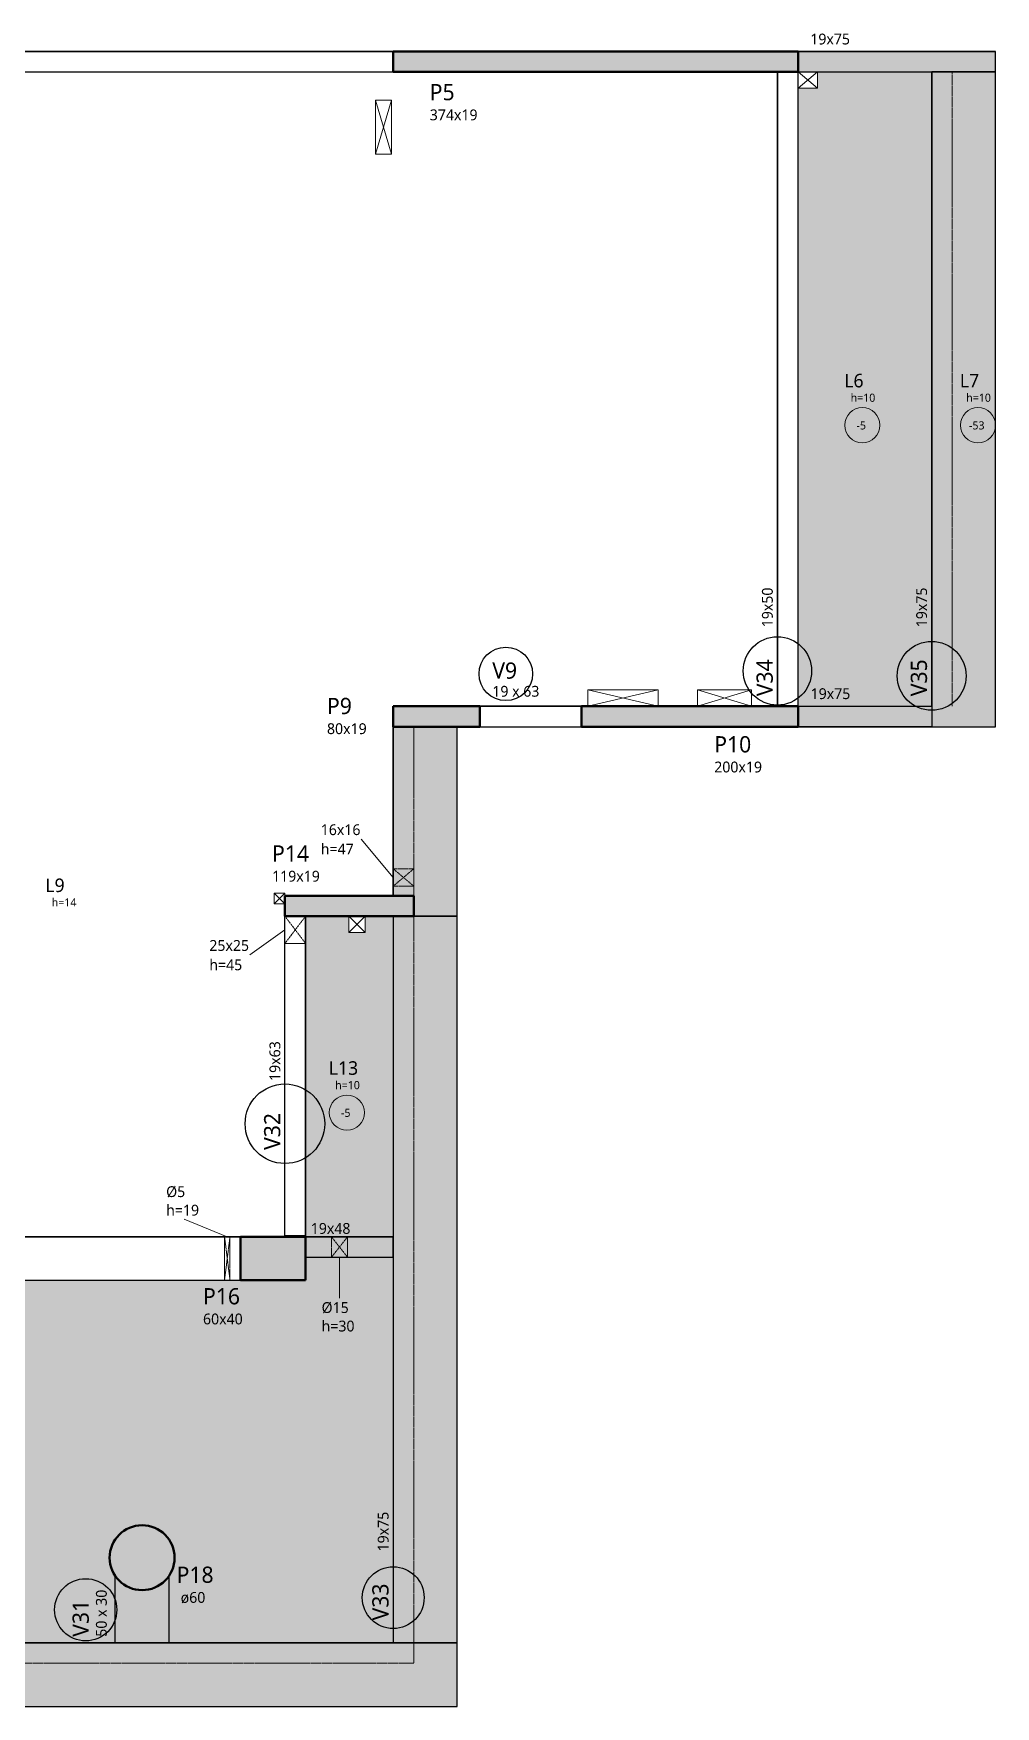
# Model space of a CAD drawing. Extents: x -20676 to 4767, y -817 to 13976.
# Drawn here: x -17384 to -16495, y 12134 to 13680 of the extents above; entities that cross this region are included whole.
import ezdxf

# ---------------------------------------------------------------- set-up
doc = ezdxf.new("R2010")
doc.units = 0
doc.linetypes.add('Aligning Line', pattern=[0.635, 0.3175, -0.3175])
doc.linetypes.add('Traço', pattern=[0.635, 0.3175, -0.3175])
doc.layers.get('0').update_dxf_attribs({"lineweight": 13})
doc.layers.add('A-DETL', color=7, linetype='Continuous', lineweight=18, true_color=0x00a600)
for name, color, linetype, lineweight in [('A-FLOR', 7, 'Continuous', 18), ('A-FLOR-IDEN', 7, 'Continuous', 9), ('A-GENM', 7, 'Continuous', 18), ('A-GENM-HDLN', 7, 'Traço', 18), ('A-GENM-IDEN', 7, 'Continuous', 9), ('S-BEAM', 7, 'Continuous', 18), ('S-BEAM-IDEN', 7, 'Continuous', 9), ('S-COLS', 7, 'Continuous', 18), ('S-COLS-IDEN', 7, 'Continuous', 9)]:
    doc.layers.add(name, color=color, linetype=linetype, lineweight=lineweight)
doc.layers.add('Painéis', color=200, linetype='Continuous')
doc.styles.add('Gadugi', font='gadugi.ttf', dxfattribs={"height": 15})
doc.styles.add('Gadugi_1', font='gadugi.ttf', dxfattribs={"height": 10})
doc.styles.add('Gadugi_2', font='gadugi.ttf', dxfattribs={"height": 22.5})
doc.styles.add('Gadugi_3', font='gadugi.ttf', dxfattribs={"height": 0.2})

# ---------------------------------------------------------------- blocks, each defined once
blk = doc.blocks.new('PED_FURO_RETANGULAR_R04_2020 _INSTÂNCIA_ - FURO RET-V1-PL100 - FORMA DO PAVIMENTO TIPO')
at = {"layer": 'A-GENM-HDLN'}
for p, q in [((-8, 9.5), (8, -9.5)), ((-8, -9.5), (8, 9.5)), ((-8, -9.5), (-8, 9.5)), ((8, 9.5), (8, -9.5)), ((8, -9.5), (-8, -9.5))]:
    blk.add_line(p, q, dxfattribs=at)
blk = doc.blocks.new('PED_FURO_RETANGULAR_R04_2020 _INSTÂNCIA_ - FURO RET-3755454-PL100 - FORMA DO PAVIMENTO TIPO')
at = {"layer": 'A-GENM-HDLN'}
for p, q in [((-12.5, 9.5), (12.5, -9.5)), ((-12.5, -9.5), (12.5, 9.5)), ((-12.5, -9.5), (-12.5, 9.5))]:
    blk.add_line(p, q, dxfattribs=at)
blk = doc.blocks.new('PED_FURO_CIRCULAR_R04_2020 _INSTÂNCIA_ - FURO CIRC-3757155-PL100 - FORMA DO PAVIMENTO TIPO')
at = {"layer": 'A-GENM-HDLN'}
for p, q in [((7.5, -9.5), (-7.5, 9.5)), ((-7.5, -9.5), (7.5, 9.5)), ((-7.5, -9.5), (-7.5, 9.5)), ((7.5, 9.5), (7.5, -9.5))]:
    blk.add_line(p, q, dxfattribs=at)
blk = doc.blocks.new('PED_FURO_CIRCULAR_R04_2020 _INSTÂNCIA_ - FURO CIRC-3759319-PL100 - FORMA DO PAVIMENTO TIPO')
at = {"layer": 'A-GENM-HDLN'}
for p, q in [((2.5, -20), (-2.5, 20)), ((-2.5, -20), (2.5, 20)), ((-2.5, -20), (-2.5, 20)), ((2.5, 20), (2.5, -20))]:
    blk.add_line(p, q, dxfattribs=at)
blk = doc.blocks.new('PED_TAG_LAJE_R01 - TÍTULO_ESPESSURA_REBAIXO-2413107-PL100 - FORMA DO PAVIMENTO TIPO')
at = {"layer": 'A-FLOR-IDEN'}
blk.add_circle((-0.046, -0.667), 0.325, dxfattribs=at)

msp = doc.modelspace()

# ---------------------------------------------------------------- hatches: boundary and pattern name
at = {"layer": 'A-FLOR', "true_color": 0xd9d9d9, "transparency": 33554495}
for points in [[(-16553.85, 13057.99), (-16553.85, 13643.99), (-16659.35, 13643.99), (-16659.35, 13629.04), (-16677.35, 13629.04), (-16677.35, 13057.99)], [(-17132.35, 12567.99), (-17051.35, 12567.99), (-17051.35, 12863.99), (-17077.3, 12863.99), (-17077.3, 12849.06), (-17092.3, 12849.06), (-17092.3, 12863.99), (-17132.35, 12863.99), (-17132.35, 12569.26)], [(-17934.35, 12192.99), (-17308.35, 12192.99), (-17308.35, 12254.91), (-17311.09, 12260.07), (-17312.78, 12265.67), (-17313.35, 12271.49), (-17312.78, 12277.34), (-17311.07, 12282.97), (-17308.3, 12288.16), (-17304.56, 12292.7), (-17300.02, 12296.43), (-17294.83, 12299.21), (-17289.2, 12300.91), (-17283.35, 12301.49), (-17277.5, 12300.91), (-17271.87, 12299.21), (-17266.68, 12296.43), (-17262.14, 12292.7), (-17258.41, 12288.16), (-17255.64, 12282.97), (-17253.93, 12277.34), (-17253.35, 12271.49), (-17253.93, 12265.64), (-17255.64, 12260.01), (-17258.35, 12254.82), (-17258.35, 12192.99), (-17051.35, 12192.99), (-17051.35, 12548.99), (-17132.35, 12548.99), (-17132.35, 12527.99), (-17934.35, 12527.99), (-17934.35, 12445.04), (-17919.44, 12445.04), (-17919.44, 12397.04), (-17934.35, 12397.04), (-17934.35, 12232.1)]]:
    msp.add_hatch(color=254, dxfattribs=at).paths.add_polyline_path(points, flags=0)
at = {"layer": 'A-FLOR', "true_color": 0xe6b8b7, "transparency": 33554495}
for points in [[(-16534.85, 13057.99), (-16494.85, 13057.99), (-16494.85, 13643.99), (-16534.85, 13643.99)], [(-16992.35, 12133.99), (-16992.35, 13038.99), (-17032.35, 13038.99), (-17032.35, 12173.99), (-19311.35, 12173.99), (-19311.35, 13038.99), (-19351.35, 13038.99), (-19351.35, 12133.99), (-17088.63, 12133.99)]]:
    msp.add_hatch(color=9, dxfattribs=at).paths.add_polyline_path(points, flags=0)
at = {"layer": 'S-BEAM', "true_color": 0xccffcc}
for points in [[(-16494.85, 13643.99), (-16494.85, 13662.99), (-16677.35, 13662.99), (-16677.35, 13643.99), (-16534.85, 13643.99)], [(-16553.85, 13057.99), (-16534.85, 13057.99), (-16534.85, 13643.99), (-16553.85, 13643.99)], [(-16494.85, 13038.99), (-16494.85, 13057.99), (-16677.36, 13057.99), (-16677.36, 13038.99)], [(-17032.35, 12882.99), (-17032.35, 13038.99), (-17051.35, 13038.99), (-17051.35, 12882.99)], [(-17032.35, 12192.99), (-17032.35, 12863.99), (-17051.35, 12863.99), (-17051.35, 12192.99)], [(-17032.35, 12173.99), (-17032.35, 12192.99), (-17934.35, 12192.99), (-17934.35, 12173.99), (-17088.63, 12173.99)]]:
    msp.add_hatch(color=254, dxfattribs=at).paths.add_polyline_path(points, flags=0)
at = {"layer": 'S-BEAM', "true_color": 0xd9d9d9}
for points in [[(-17132.35, 12548.99), (-17051.35, 12548.99), (-17051.35, 12567.99), (-17132.35, 12567.99)], [(-17258.35, 12192.99), (-17258.41, 12254.82), (-17262.14, 12250.28), (-17266.68, 12246.55), (-17271.87, 12243.77), (-17277.5, 12242.07), (-17283.35, 12241.49), (-17289.22, 12242.07), (-17294.87, 12243.79), (-17300.07, 12246.58), (-17304.62, 12250.33), (-17308.35, 12254.82), (-17308.35, 12192.99)]]:
    msp.add_hatch(color=254, dxfattribs=at).paths.add_polyline_path(points, flags=0)
at = {"layer": 'S-COLS', "true_color": 0x808080}
for points in [[(-17051.35, 13643.99), (-16677.35, 13643.99), (-16677.35, 13662.99), (-17051.35, 13662.99)], [(-16971.35, 13038.99), (-16971.35, 13057.99), (-17051.35, 13057.99), (-17051.35, 13038.99)], [(-16677.36, 13038.99), (-16677.36, 13057.99), (-16877.36, 13057.99), (-16877.36, 13038.99), (-16708.02, 13038.99)], [(-17151.35, 12863.99), (-17032.35, 12863.99), (-17032.35, 12882.99), (-17151.35, 12882.99)], [(-17192.35, 12527.99), (-17132.35, 12527.99), (-17132.35, 12567.99), (-17192.35, 12567.99)], [(-17283.35, 12241.49), (-17277.5, 12242.07), (-17271.87, 12243.77), (-17266.68, 12246.55), (-17262.14, 12250.28), (-17258.41, 12254.82), (-17255.64, 12260.01), (-17253.93, 12265.64), (-17253.35, 12271.49), (-17253.93, 12277.34), (-17255.64, 12282.97), (-17258.41, 12288.16), (-17262.14, 12292.7), (-17266.68, 12296.43), (-17271.87, 12299.21), (-17277.5, 12300.91), (-17283.35, 12301.49), (-17289.2, 12300.91), (-17294.83, 12299.21), (-17300.02, 12296.43), (-17304.56, 12292.7), (-17308.3, 12288.16), (-17311.07, 12282.97), (-17312.78, 12277.34), (-17313.35, 12271.49), (-17312.78, 12265.64), (-17311.07, 12260.01), (-17308.3, 12254.82), (-17304.56, 12250.28), (-17300.02, 12246.55), (-17294.83, 12243.77), (-17289.2, 12242.07)]]:
    msp.add_hatch(color=8, dxfattribs=at).paths.add_polyline_path(points, flags=0)

# ---------------------------------------------------------------- linework, layer by layer
at = {"lineweight": 18}
for p, q in [((-16677.35, 13629.04), (-16659.36, 13643.99)), ((-16677.35, 13643.99), (-16659.35, 13629.04)), ((-17067.79, 13568.01), (-17052.8, 13617.97)), ((-17067.79, 13617.97), (-17052.8, 13568.01)), ((-16871.47, 13058.07), (-16806.51, 13073.06)), ((-16806.51, 13058.07), (-16871.47, 13073.06)), ((-16720.29, 13073.06), (-16770.26, 13058.07)), ((-16770.26, 13073.06), (-16720.29, 13058.07)), ((-17161.35, 12875.49), (-17151.35, 12885.49)), ((-17161.35, 12885.49), (-17151.35, 12875.49)), ((-17092.3, 12849.06), (-17077.37, 12863.99)), ((-17092.23, 12863.99), (-17077.3, 12849.06))]:
    msp.add_line(p, q, dxfattribs=at)
at = {"linetype": 'Traço', "lineweight": 18}
for p, q in [((-17092.3, 12864.06), (-17092.23, 12863.99)), ((-17077.37, 12863.99), (-17077.3, 12864.06))]:
    msp.add_line(p, q, dxfattribs=at)
at = {"layer": 'A-DETL', "color": 7, "linetype": 'Aligning Line'}
for p, q in [((-16534.85, 13643.99), (-16534.85, 13057.99)), ((-17032.35, 13038.99), (-17032.35, 12173.99)), ((-17032.35, 12173.99), (-19311.35, 12173.99))]:
    msp.add_line(p, q, dxfattribs=at)
at = {"layer": 'A-FLOR'}
for p, q in [((-16659.35, 13629.04), (-16659.35, 13643.99)), ((-16494.85, 13643.99), (-16494.85, 13057.99)), ((-17052.8, 13617.99), (-17067.8, 13617.99)), ((-17067.8, 13617.99), (-17067.8, 13567.99)), ((-17052.8, 13567.99), (-17052.8, 13617.99)), ((-16677.35, 13629.04), (-16659.35, 13629.04)), ((-17067.8, 13567.99), (-17052.8, 13567.99)), ((-16871.49, 13073.06), (-16871.49, 13058.06)), ((-16806.49, 13073.06), (-16871.49, 13073.06)), ((-16806.49, 13058.06), (-16806.49, 13073.06)), ((-16720.28, 13073.06), (-16770.28, 13073.06)), ((-16770.28, 13073.06), (-16770.28, 13058.06)), ((-16720.28, 13058.06), (-16720.28, 13073.06)), ((-16871.49, 13058.06), (-16806.49, 13058.06)), ((-16770.28, 13058.06), (-16720.28, 13058.06)), ((-16992.35, 13038.99), (-16992.35, 12133.99)), ((-17151.35, 12885.49), (-17161.35, 12885.49)), ((-17161.35, 12885.49), (-17161.35, 12875.49)), ((-17161.35, 12875.49), (-17151.35, 12875.49)), ((-17151.35, 12882.99), (-17151.35, 12885.49)), ((-17092.3, 12863.99), (-17092.3, 12849.06)), ((-17077.3, 12849.06), (-17077.3, 12863.99)), ((-17092.3, 12849.06), (-17077.3, 12849.06)), ((-17151.35, 12569.26), (-17151.35, 12567.99)), ((-17132.35, 12567.99), (-17132.35, 12569.26)), ((-16992.35, 12133.99), (-19351.35, 12133.99))]:
    msp.add_line(p, q, dxfattribs=at)
for start, end in [(200.60054, 202.37154), (210.30878, 213.55731), (326.44269, 329.69122), (337.62846, 339.39946)]:
    msp.add_arc((-17283.35, 12271.49), 30, start, end, dxfattribs=at)
at = {"layer": 'A-GENM-IDEN'}
for p, q in [((-17051.35, 12899.85), (-17080.89, 12935.18)), ((-17151.35, 12851.49), (-17183.85, 12828.25)), ((-17204.67, 12567.99), (-17244.58, 12584.26)), ((-17100.96, 12548.99), (-17100.96, 12511.11))]:
    msp.add_line(p, q, dxfattribs=at)
at = {"layer": 'Painéis', "color": 6}
msp.add_line((-16553.85, 13057.99), (-16553.85, 13038.99), dxfattribs=at)
for points in [[(-17051.35, 13662.99), (-17841.85, 13662.99), (-17841.85, 13643.99), (-17471.85, 13643.99), (-17457.85, 13643.99), (-17051.35, 13643.99)], [(-16494.85, 13662.99), (-16677.35, 13662.99), (-16677.35, 13643.99), (-16553.85, 13643.99), (-16494.85, 13643.99)], [(-16696.35, 13643.99), (-16696.35, 13057.99), (-16677.36, 13057.99), (-16677.35, 13057.99), (-16677.35, 13643.99)], [(-16553.85, 13643.99), (-16553.85, 13038.99), (-16494.85, 13038.99), (-16494.85, 13643.99)], [(-16877.36, 13057.99), (-16971.35, 13057.99), (-16971.35, 13038.99), (-16877.36, 13038.99)], [(-16677.36, 13057.99), (-16553.85, 13057.99), (-16553.85, 13038.99), (-16677.36, 13038.99)], [(-17051.35, 12882.99), (-17032.35, 12882.99), (-17032.35, 12863.99), (-16992.35, 12863.99), (-16992.35, 13038.99), (-17051.35, 13038.99)], [(-17151.35, 12567.99), (-17151.35, 12863.99), (-17132.35, 12863.99), (-17132.35, 12567.99)], [(-17051.35, 12863.99), (-17051.35, 12192.99), (-16992.35, 12192.99), (-16992.35, 12863.99)], [(-17192.35, 12567.99), (-17934.35, 12567.99), (-17934.35, 12527.99), (-17192.35, 12527.99)], [(-17051.35, 12567.99), (-17132.35, 12567.99), (-17132.35, 12548.99), (-17051.35, 12548.99)], [(-16992.35, 12192.99), (-17051.35, 12192.99), (-17934.35, 12192.99), (-17934.35, 12133.99), (-16992.35, 12133.99)]]:
    msp.add_lwpolyline(points, close=True, dxfattribs=at)
for centre, radius in [((-16696.35, 13090.67), 31.61), ((-16947.31, 13087.94), 24.7), ((-16553.85, 13086.09), 31.83), ((-17151.35, 12672.4), 36.77), ((-17051.35, 12234.58), 28.57), ((-17335.47, 12223.39), 28.71)]:
    msp.add_circle(centre, radius, dxfattribs=at)
at = {"layer": 'S-BEAM', "lineweight": 25}
for p, q in [((-17841.85, 13662.99), (-17051.35, 13662.99)), ((-16677.35, 13662.99), (-16494.85, 13662.99)), ((-16494.85, 13643.99), (-16494.85, 13662.99)), ((-17457.85, 13643.99), (-17051.35, 13643.99)), ((-16696.35, 13057.99), (-16696.35, 13643.99)), ((-16677.35, 13057.99), (-16677.35, 13643.99)), ((-16677.35, 13643.99), (-16553.85, 13643.99)), ((-16553.85, 13057.99), (-16553.85, 13643.99)), ((-16971.35, 13057.99), (-16877.36, 13057.99)), ((-16677.36, 13057.99), (-16553.85, 13057.99)), ((-16494.85, 13038.99), (-16494.85, 13057.99)), ((-17051.35, 12882.99), (-17051.35, 13038.99)), ((-16971.35, 13038.99), (-16877.36, 13038.99)), ((-16677.36, 13038.99), (-16494.85, 13038.99)), ((-17151.35, 12569.26), (-17151.35, 12863.99)), ((-17132.35, 12569.26), (-17132.35, 12863.99)), ((-17051.35, 12863.99), (-17051.35, 12192.99)), ((-17934.35, 12567.99), (-17192.35, 12567.99)), ((-17151.35, 12569.26), (-17132.35, 12569.26)), ((-17132.35, 12567.99), (-17051.35, 12567.99)), ((-17132.35, 12548.99), (-17051.35, 12548.99)), ((-17934.35, 12527.99), (-17192.35, 12527.99)), ((-17308.35, 12192.99), (-17308.35, 12254.91)), ((-17258.35, 12192.99), (-17258.35, 12254.91)), ((-17934.35, 12192.99), (-17051.35, 12192.99))]:
    msp.add_line(p, q, dxfattribs=at)
for start, end in [(223.04945, 224.84585), (235.39348, 236.13439), (303.86561, 304.60652), (315.15415, 316.95055)]:
    msp.add_arc((-17283.35, 12271.49), 30, start, end, dxfattribs=at)
at = {"layer": 'S-COLS', "lineweight": 50}
for p, q in [((-17051.35, 13643.99), (-17051.35, 13662.99)), ((-17051.35, 13662.99), (-16677.35, 13662.99)), ((-16677.35, 13662.99), (-16677.35, 13643.99)), ((-16677.35, 13643.99), (-17051.35, 13643.99)), ((-17051.35, 13038.99), (-17051.35, 13057.99)), ((-17051.35, 13057.99), (-16971.35, 13057.99)), ((-16971.35, 13057.99), (-16971.35, 13038.99)), ((-16877.36, 13038.99), (-16877.36, 13057.99)), ((-16877.36, 13057.99), (-16677.36, 13057.99)), ((-16677.36, 13057.99), (-16677.36, 13038.99)), ((-16971.35, 13038.99), (-17051.35, 13038.99)), ((-16677.36, 13038.99), (-16877.36, 13038.99)), ((-17151.35, 12863.99), (-17151.35, 12882.99)), ((-17151.35, 12882.99), (-17032.35, 12882.99)), ((-17032.35, 12882.99), (-17032.35, 12863.99)), ((-17032.35, 12863.99), (-17151.35, 12863.99)), ((-17192.35, 12527.99), (-17192.35, 12567.99)), ((-17192.35, 12567.99), (-17132.35, 12567.99)), ((-17132.35, 12567.99), (-17132.35, 12527.99)), ((-17132.35, 12527.99), (-17192.35, 12527.99))]:
    msp.add_line(p, q, dxfattribs=at)
for start, end in [(0, 180), (180, 0)]:
    msp.add_arc((-17283.35, 12271.49), 30, start, end, dxfattribs=at)

# ---------------------------------------------------------------- block references
at = {"layer": 'A-FLOR-IDEN', "xscale": 49.99999999999998, "yscale": 49.99999999999998, "zscale": 49.99999999999998}
for p in [(-16615.6, 13350.99), (-16508.81, 13350.99), (-17091.85, 12715.99)]:
    msp.add_blockref('PED_TAG_LAJE_R01 - TÍTULO_ESPESSURA_REBAIXO-2413107-PL100 - FORMA DO PAVIMENTO TIPO', p, dxfattribs=at)
at = {"layer": 'A-GENM', "linetype": 'Traço', "rotation": 90}
for name, p in [('PED_FURO_RETANGULAR_R04_2020 _INSTÂNCIA_ - FURO RET-V1-PL100 - FORMA DO PAVIMENTO TIPO', (-17041.85, 12899.85)), ('PED_FURO_RETANGULAR_R04_2020 _INSTÂNCIA_ - FURO RET-3755454-PL100 - FORMA DO PAVIMENTO TIPO', (-17141.85, 12851.49))]:
    msp.add_blockref(name, p, dxfattribs=at)
at = {"layer": 'A-GENM', "linetype": 'Traço'}
for name, p in [('PED_FURO_CIRCULAR_R04_2020 _INSTÂNCIA_ - FURO CIRC-3759319-PL100 - FORMA DO PAVIMENTO TIPO', (-17204.67, 12547.99)), ('PED_FURO_CIRCULAR_R04_2020 _INSTÂNCIA_ - FURO CIRC-3757155-PL100 - FORMA DO PAVIMENTO TIPO', (-17100.96, 12558.49))]:
    msp.add_blockref(name, p, dxfattribs=at)

# ---------------------------------------------------------------- texts
at = {"layer": 'A-FLOR-IDEN', "attachment_point": 1}
for s, insert, char_height, width, style in [('L6', (-16634.63, 13365.08), 12.5, 21.6456, 'Gadugi_3'), ('L7', (-16527.84, 13365.08), 12.5, 21.6456, 'Gadugi_3'), ('h=10', (-16628.73, 13346.79), 7.5, 29.6624, 'Gadugi_2'), ('h=10', (-16521.94, 13346.79), 7.5, 29.6624, 'Gadugi_2'), ('-5', (-16623.32, 13321.23), 7.5, 12.0253, 'Gadugi_2'), ('-53', (-16519.35, 13321.23), 7.5, 18.8397, 'Gadugi_2'), ('L9', (-17372.76, 12898.88), 12.5, 21.6456, 'Gadugi_3'), ('h=14', (-17366.86, 12880.59), 7.5, 29.6624, 'Gadugi_2'), ('L13', (-17110.88, 12730.08), 12.5, 33.27, 'Gadugi_3'), ('h=10', (-17104.98, 12711.79), 7.5, 29.6624, 'Gadugi_2'), ('-5', (-17099.57, 12686.23), 7.5, 12.0253, 'Gadugi_2')]:
    msp.add_mtext(s, dxfattribs=dict(at, insert=insert, char_height=char_height, width=width, style=style))
at = {"layer": 'A-GENM-IDEN', "char_height": 10, "attachment_point": 1, "style": 'Gadugi'}
for s, insert, width in [('16x16', (-17118.29, 12948.98), 44.8945), ('h=47', (-17118.29, 12931.12), 39.6835), ('25x25', (-17221.25, 12842.05), 44.8945), ('h=45', (-17221.25, 12824.19), 39.6835), ('Ø5', (-17261.13, 12614.63), 22.0464), ('h=19', (-17261.13, 12597.55), 39.6835), ('Ø15', (-17117.51, 12507.55), 31.2658), ('h=30', (-17117.51, 12490.47), 39.6835)]:
    msp.add_mtext(s, dxfattribs=dict(at, insert=insert, width=width))
at = {"layer": 'S-BEAM-IDEN', "attachment_point": 1}
for s, insert, char_height, width, style in [('19x75', (-16666.03, 13679.38), 10, 44.8945, 'Gadugi'), ('V9', (-16959.82, 13098.49), 15, 30.0633, 'Gadugi_1'), ('19 x 63', (-16959.77, 13076.85), 10, 54.5147, 'Gadugi'), ('19x75', (-16665.71, 13074.65), 10, 44.8945, 'Gadugi'), ('19x48', (-17127.54, 12580.65), 10, 44.8945, 'Gadugi')]:
    msp.add_mtext(s, dxfattribs=dict(at, insert=insert, char_height=char_height, width=width, style=style))
at = {"layer": 'S-BEAM-IDEN', "attachment_point": 1, "rotation": 90}
for s, insert, char_height, width, style in [('19x50', (-16710.67, 13130.98), 10, 44.8945, 'Gadugi'), ('19x75', (-16568.17, 13130.98), 10, 44.8945, 'Gadugi'), ('V34', (-16715.7, 13067.28), 15, 44.0928, 'Gadugi_1'), ('V35', (-16573.2, 13067.28), 15, 44.0928, 'Gadugi_1'), ('19x63', (-17165.67, 12711.87), 10, 44.8945, 'Gadugi'), ('V32', (-17170.7, 12648.17), 15, 44.0928, 'Gadugi_1'), ('19x75', (-17065.67, 12277.26), 10, 44.8945, 'Gadugi'), ('50 x 30', (-17326, 12198.47), 10, 54.5147, 'Gadugi'), ('V33', (-17070.7, 12213.55), 15, 44.0928, 'Gadugi_1'), ('V31', (-17347.64, 12198.42), 15, 44.0928, 'Gadugi_1')]:
    msp.add_mtext(s, dxfattribs=dict(at, insert=insert, char_height=char_height, width=width, style=style))
at = {"layer": 'S-COLS-IDEN', "attachment_point": 1}
for s, insert, char_height, width, style in [('P5', (-17017.59, 13632.83), 15, 28.4599, 'Gadugi_1'), ('374x19', (-17017.59, 13609.34), 10, 54.1139, 'Gadugi'), ('P9', (-17112.55, 13065.79), 15, 28.4599, 'Gadugi_1'), ('80x19', (-17112.55, 13042.3), 10, 44.8945, 'Gadugi'), ('P10', (-16754.76, 13030.39), 15, 42.4894, 'Gadugi_1'), ('200x19', (-16754.76, 13006.9), 10, 54.1139, 'Gadugi'), ('P14', (-17163.29, 12929.53), 15, 42.4894, 'Gadugi_1'), ('119x19', (-17163.29, 12906.04), 10, 54.1139, 'Gadugi'), ('P16', (-17227.07, 12520.49), 15, 42.4894, 'Gadugi_1'), ('60x40', (-17227.07, 12497), 10, 44.8945, 'Gadugi'), ('P18', (-17251.47, 12263.25), 15, 42.4894, 'Gadugi_1'), ('ø60', (-17247.71, 12239.76), 10, 28.4599, 'Gadugi')]:
    msp.add_mtext(s, dxfattribs=dict(at, insert=insert, char_height=char_height, width=width, style=style))

doc.saveas('drawing.dxf')
